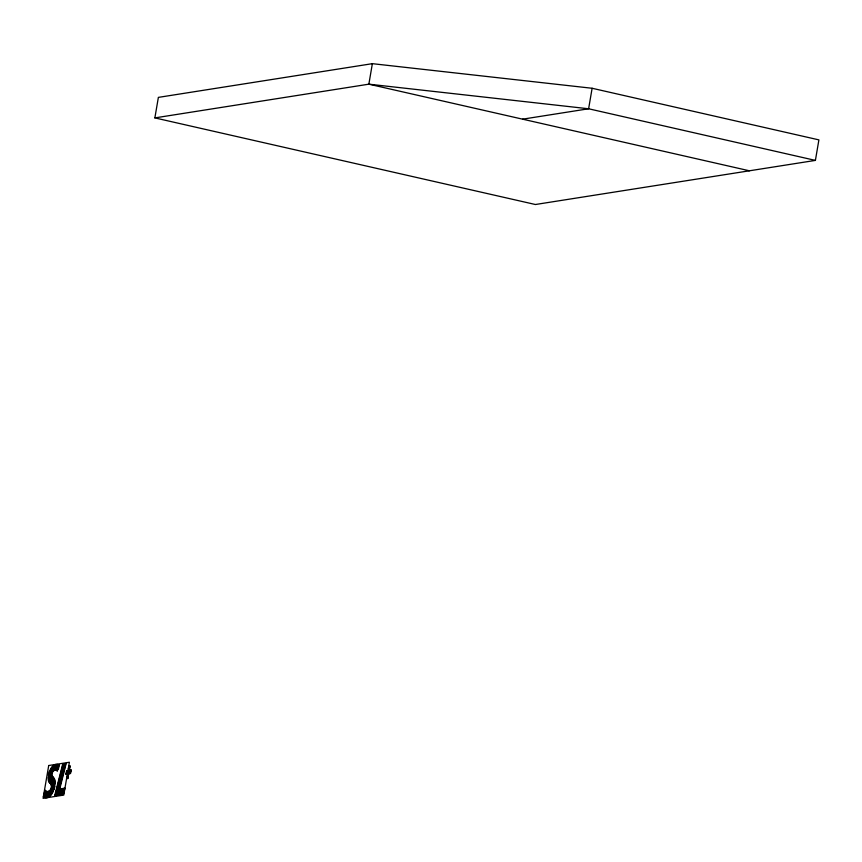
<?xml version="1.0" encoding="UTF-8"?>
<svg xmlns="http://www.w3.org/2000/svg" width="862" height="862" viewBox="0 0 862 862"><rect width="100%" height="100%" fill="white"/><g stroke="black" fill="none" stroke-linecap="round" stroke-linejoin="round"><path stroke-width="1.29" d="M154.869 117.9L158.371 97.384L372.362 63.669L592.119 88.269L818.9 139.881L815.398 160.397L535.41 204.51L154.869 117.9L368.861 84.174L588.617 108.774L815.398 160.397M372.362 63.669L368.861 84.174L749.401 170.795M592.119 88.269L588.617 108.774L522.62 119.171M48.304 775.38L49.349 771.285M43.369 796.768L45.061 790.12M48.089 778.181L50.373 769.216M43.811 796.994L45.46 790.486M48.153 779.905L51.257 767.697M44.242 797.231L45.858 790.863M48.401 780.897L52.011 766.674M44.684 797.458L46.268 791.241M48.692 781.683L52.69 765.984M45.136 797.63L46.731 791.348M49.048 782.243L53.325 765.402M45.632 797.641L47.205 791.435M49.425 782.739L53.918 765.036M46.128 797.662L47.679 791.521M49.813 783.138L54.489 764.745M46.613 797.684L48.229 791.327M50.201 783.58L52.248 775.541M53.325 771.274L55.028 764.583M47.108 797.695L48.778 791.122M50.578 784.043L52.593 776.123M53.972 770.725L55.567 764.432M47.647 797.555L49.403 790.616M50.912 784.711L52.938 776.716M54.521 770.499L56.062 764.432M48.186 797.393L50.093 789.861M51.17 785.638L53.325 777.168M48.746 797.134L53.703 777.61M55.545 770.369L57.064 764.422M49.328 796.79L54.058 778.192M56.03 770.423L57.56 764.411M49.942 796.348L54.414 778.763M56.504 770.499L58.034 764.486M50.599 795.723L54.748 779.388M56.924 770.822L58.487 764.691M51.3 794.893L55.017 780.282M57.345 771.145L58.928 764.896M52.065 793.837L55.243 781.36M58.293 769.335L59.381 765.09M52.991 792.178L55.276 783.17M54.09 789.517L54.92 786.263M54.651 795.809L62.743 763.958M55.071 795.745L63.163 763.894M55.588 795.658L63.68 763.818M56.105 795.583L64.197 763.732M56.623 795.497L64.715 763.657M57.14 795.41L65.232 763.57M57.657 795.335L65.749 763.484M58.174 795.249L66.191 763.42M58.691 795.173L60.308 788.827M59.209 795.087L60.825 788.741M59.726 795.001L61.342 788.665M60.243 794.926L61.859 788.579M65.76 774.291L66.665 770.703M60.76 794.839L62.376 788.504M66.191 774.227L67.096 770.639M61.277 794.764L62.894 788.418M66.622 774.162L67.527 770.574M61.805 794.678L63.411 788.342M67.053 774.087L67.958 770.499M68.378 768.85L69.165 765.747M62.323 794.602L63.928 788.256M67.484 774.022L69.596 765.682M62.84 794.516L64.445 788.17M66.697 778.709L70.027 765.618M67.139 778.634L70.145 766.803M63.357 794.43L64.962 788.094M67.57 778.569L69.682 770.229M68.001 778.505L68.443 776.748M69.208 773.753L70.113 770.165M69.639 773.688L70.544 770.1M70.07 773.613L70.975 770.025M55.06 770.316L56.558 764.422M70.501 773.548L71.417 769.96M48.714 765.521L43.1 798.331L63.777 795.076L69.38 762.256L48.714 765.521"/></g></svg>
